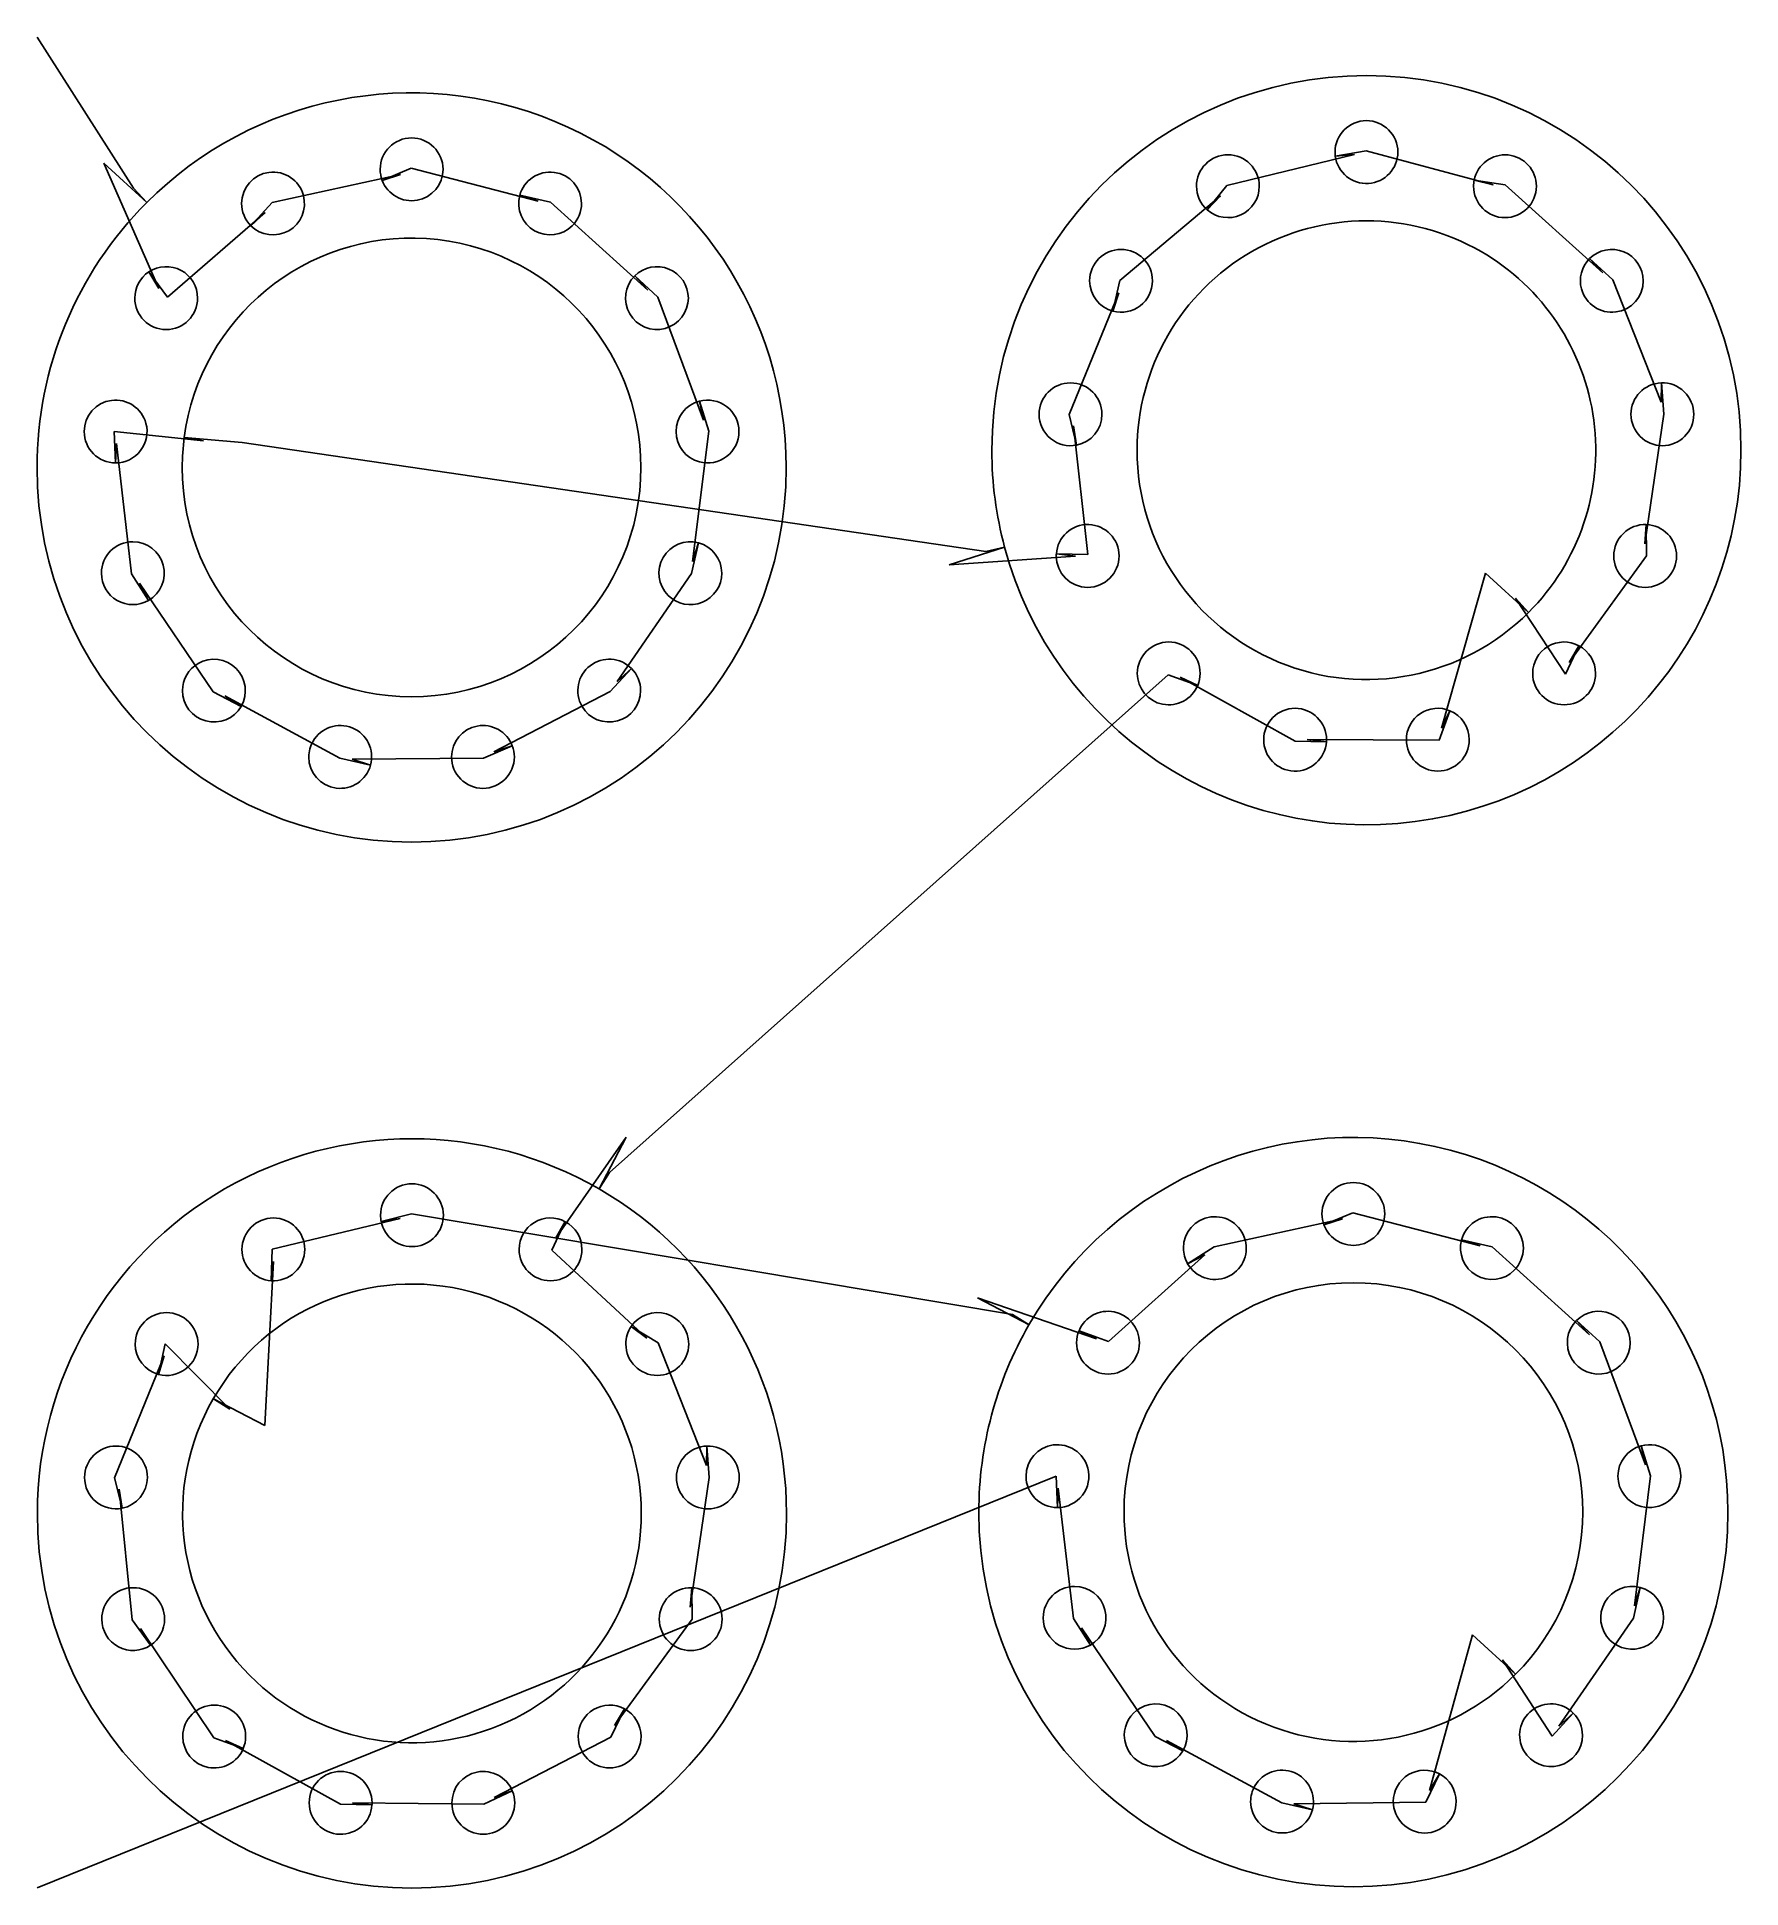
# Model space of a CAD drawing. Header units: inches. Extents: x 0.9 to 5.28, y 0.72 to 5.49.
import ezdxf

# ---------------------------------------------------------------- set-up
doc = ezdxf.new("R2010")
doc.units = ezdxf.units.IN
doc.layers.get('0').update_dxf_attribs({"linetype": 'CONTINUOUS'})
doc.layers.add('3', color=7, linetype='CONTINUOUS')
doc.layers.add('9', color=7, linetype='CONTINUOUS')

msp = doc.modelspace()

# ---------------------------------------------------------------- linework, layer by layer
at = {"color": 0, "linetype": 'CONTINUOUS'}
for p, q in [((1.1438, 5.0962), (0.8951, 5.4856)), ((1.2088, 4.8379), (1.067, 5.1607)), ((2.186, 5.0629), (1.8583, 5.1483)), ((4.2882, 5.1832), (3.9592, 5.1037)), ((4.6446, 5.1053), (4.3181, 5.1929)), ((1.8315, 5.132), (1.5003, 5.0595)), ((4.927, 4.8781), (4.676, 5.1049)), ((2.468, 4.8337), (2.2173, 5.0605)), ((3.9431, 5.0767), (3.6834, 4.8586)), ((1.4825, 5.0336), (1.2307, 4.8154)), ((2.6117, 4.4991), (2.4939, 4.8159)), ((3.6809, 4.8273), (3.5531, 4.5134)), ((5.0776, 4.5451), (4.9529, 4.8603)), ((3.5647, 4.4843), (3.601, 4.1529)), ((5.0353, 4.1804), (5.0843, 4.5144)), ((1.3234, 4.4457), (1.094, 4.4697)), ((1.0997, 4.4388), (1.1388, 4.1032)), ((3.3381, 4.1612), (1.4236, 4.4413)), ((2.5834, 4.1355), (2.6252, 4.4708)), ((3.5698, 4.1493), (3.2439, 4.1269)), ((4.8404, 3.8753), (5.04, 4.1494)), ((2.3891, 3.826), (2.5809, 4.1042)), ((4.5122, 3.7057), (4.6256, 4.1054)), ((1.1592, 4.0793), (1.3489, 3.7995)), ((4.7024, 4.0409), (4.8309, 3.8454)), ((2.3697, 2.5616), (3.8083, 3.8437)), ((3.839, 3.8372), (4.1348, 3.6727)), ((1.3785, 3.789), (1.6751, 3.6284)), ((2.0716, 3.6448), (2.3713, 3.8002)), ((4.1659, 3.6764), (4.5057, 3.675)), ((1.7064, 3.6259), (2.0447, 3.6286)), ((2.23, 2.3922), (2.4121, 2.6525)), ((1.8307, 2.4437), (1.5003, 2.3641)), ((3.4075, 2.1966), (1.8598, 2.4553)), ((4.2568, 2.4422), (3.9264, 2.3703)), ((4.6114, 2.3731), (4.2837, 2.4584)), ((2.4655, 2.1356), (2.2205, 2.3623)), ((3.9026, 2.3499), (3.6545, 2.1269)), ((4.8934, 2.1439), (4.6427, 2.3707)), ((1.504, 2.3329), (1.4822, 1.9101)), ((3.6238, 2.1334), (3.3167, 2.239)), ((1.3913, 1.9525), (1.2253, 2.1211)), ((2.6195, 1.8075), (2.4943, 2.1232)), ((5.037, 1.8093), (4.9193, 2.1261)), ((1.2229, 2.0898), (1.095, 1.7759)), ((0.8951, 0.7201), (3.5194, 1.7799)), ((2.5773, 1.4429), (2.6262, 1.7769)), ((5.0088, 1.4457), (5.0506, 1.781)), ((1.1066, 1.7467), (1.1399, 1.4099)), ((3.5251, 1.749), (3.5642, 1.4134)), ((1.1618, 1.3874), (1.3502, 1.1062)), ((2.3823, 1.1378), (2.5819, 1.4119)), ((3.5846, 1.3895), (3.7743, 1.1097)), ((4.8145, 1.1362), (5.0063, 1.4144)), ((4.4814, 0.9704), (4.592, 1.3712)), ((4.6689, 1.3067), (4.7967, 1.1104)), ((1.3809, 1.0997), (1.6767, 0.9352)), ((2.0721, 0.9526), (2.3728, 1.1079)), ((3.8039, 1.0992), (4.1005, 0.9386)), ((1.7079, 0.9389), (2.0457, 0.9355)), ((4.1318, 0.9361), (4.4719, 0.9405))]:
    msp.add_line(p, q, dxfattribs=at)
at = {"layer": '3', "color": 3, "linetype": 'CONTINUOUS'}
for centre, radius, start, end in [((4.3186, 4.4217), 0.9646, 360, 180), ((1.8597, 4.3773), 0.9646, 360, 135), ((4.3186, 5.1894), 0.0809, 360, 180), ((1.8597, 5.145), 0.0809, 360, 180), ((3.9619, 5.1014), 0.0809, 360, 180), ((4.3186, 5.1894), 0.0809, 180, 187.5), ((4.3186, 5.1894), 0.0809, 187.5, 0), ((4.6754, 5.1014), 0.0809, 360, 168.75), ((1.5029, 5.057), 0.0809, 15, 180), ((1.8597, 5.145), 0.0809, 180, 200.625), ((1.8597, 5.145), 0.0809, 200.625, 0), ((2.2164, 5.057), 0.0809, 360, 165), ((3.9619, 5.1014), 0.0809, 180, 228.75), ((3.9619, 5.1014), 0.0809, 228.75, 0), ((4.6754, 5.1014), 0.0809, 168.75, 180), ((4.6754, 5.1014), 0.0809, 180, 360), ((1.8597, 4.3773), 0.9646, 135, 180), ((1.5029, 5.057), 0.0809, 180, 225), ((1.5029, 5.057), 0.0809, 225, 15), ((2.2164, 5.057), 0.0809, 165, 315), ((2.2164, 5.057), 0.0809, 315, 0), ((4.3186, 4.4217), 0.5906, 60, 180), ((1.8597, 4.3773), 0.5906, 360, 172.5), ((3.6868, 4.8578), 0.0809, 360, 180), ((4.3186, 4.4217), 0.5906, 315, 60), ((4.9505, 4.8578), 0.0809, 135, 195), ((4.9505, 4.8578), 0.0809, 360, 135), ((1.2278, 4.8134), 0.0809, 123.75, 180), ((1.2278, 4.8134), 0.0809, 360, 123.75), ((2.4915, 4.8134), 0.0809, 135, 285), ((2.4915, 4.8134), 0.0809, 360, 135), ((3.6868, 4.8578), 0.0809, 180, 255), ((3.6868, 4.8578), 0.0809, 255, 0), ((4.9505, 4.8578), 0.0809, 195, 0), ((1.2278, 4.8134), 0.0809, 180, 360), ((2.4915, 4.8134), 0.0809, 285, 0), ((3.5565, 4.5142), 0.0809, 360, 180), ((5.0808, 4.5142), 0.0809, 91.875, 180), ((5.0808, 4.5142), 0.0809, 360, 91.875), ((1.0975, 4.4698), 0.0809, 15, 180), ((2.6218, 4.4698), 0.0809, 105, 255), ((2.6218, 4.4698), 0.0809, 360, 105), ((1.0975, 4.4698), 0.0809, 270, 15), ((3.5565, 4.5142), 0.0809, 180, 281.25), ((3.5565, 4.5142), 0.0809, 281.25, 0), ((5.0808, 4.5142), 0.0809, 180, 360), ((1.0975, 4.4698), 0.0809, 180, 270), ((1.8597, 4.3773), 0.5906, 172.5, 180), ((2.6218, 4.4698), 0.0809, 255, 0), ((4.3186, 4.4217), 0.9646, 180, 195), ((4.3186, 4.4217), 0.9646, 195, 0), ((4.3186, 4.4217), 0.5906, 180, 315), ((1.8597, 4.3773), 0.9646, 180, 0), ((1.8597, 4.3773), 0.5906, 180, 360), ((3.6008, 4.1494), 0.0809, 360, 176.25), ((5.0365, 4.1494), 0.0809, 88.125, 180), ((5.0365, 4.1494), 0.0809, 360, 88.125), ((1.1418, 4.105), 0.0809, 90, 180), ((1.1418, 4.105), 0.0809, 300, 90), ((2.5775, 4.105), 0.0809, 75, 225), ((2.5775, 4.105), 0.0809, 360, 75), ((3.6008, 4.1494), 0.0809, 176.25, 180), ((3.6008, 4.1494), 0.0809, 180, 360), ((5.0365, 4.1494), 0.0809, 180, 360), ((1.1418, 4.105), 0.0809, 180, 300), ((2.5775, 4.105), 0.0809, 225, 0), ((3.8095, 3.847), 0.0809, 360, 180), ((4.8277, 3.847), 0.0809, 61.875, 180), ((4.8277, 3.847), 0.0809, 360, 61.875), ((1.3506, 3.8026), 0.0809, 120, 180), ((1.3506, 3.8026), 0.0809, 330, 120), ((2.3687, 3.8026), 0.0809, 45, 210), ((2.3687, 3.8026), 0.0809, 360, 45), ((3.8095, 3.847), 0.0809, 180, 337.5), ((3.8095, 3.847), 0.0809, 337.5, 0), ((4.8277, 3.847), 0.0809, 180, 360), ((1.3506, 3.8026), 0.0809, 180, 330), ((2.3687, 3.8026), 0.0809, 210, 0), ((4.1349, 3.6763), 0.0809, 360, 180), ((4.5024, 3.6763), 0.0809, 67.5, 180), ((4.5024, 3.6763), 0.0809, 360, 67.5), ((1.6759, 3.6319), 0.0809, 150, 180), ((1.6759, 3.6319), 0.0809, 345, 150), ((2.0434, 3.6319), 0.0809, 20.625, 180), ((4.1349, 3.6763), 0.0809, 180, 356.25), ((4.1349, 3.6763), 0.0809, 356.25, 360), ((4.5024, 3.6763), 0.0809, 180, 360), ((1.6759, 3.6319), 0.0809, 180, 345), ((2.0434, 3.6319), 0.0809, 180, 360), ((2.0434, 3.6319), 0.0809, 360, 20.625), ((1.8606, 1.6841), 0.9646, 60, 180), ((4.285, 1.6875), 0.9646, 360, 150), ((1.8606, 2.4518), 0.0809, 360, 180), ((4.285, 2.4552), 0.0809, 360, 180), ((1.8606, 1.6841), 0.9646, 360, 60), ((1.5038, 2.3639), 0.0809, 360, 180), ((1.8606, 2.4518), 0.0809, 180, 191.25), ((1.8606, 2.4518), 0.0809, 191.25, 0), ((2.2174, 2.3639), 0.0809, 61.875, 180), ((2.2174, 2.3639), 0.0809, 360, 61.875), ((3.9283, 2.3672), 0.0809, 15, 180), ((4.285, 2.4552), 0.0809, 180, 200.625), ((4.285, 2.4552), 0.0809, 200.625, 0), ((4.6418, 2.3672), 0.0809, 360, 165), ((3.9283, 2.3672), 0.0809, 210, 15), ((4.6418, 2.3672), 0.0809, 165, 315), ((1.5038, 2.3639), 0.0809, 180, 266.25), ((1.5038, 2.3639), 0.0809, 266.25, 0), ((2.2174, 2.3639), 0.0809, 180, 360), ((3.9283, 2.3672), 0.0809, 180, 210), ((4.6418, 2.3672), 0.0809, 315, 0), ((1.8606, 1.6841), 0.5906, 360, 150), ((4.285, 1.6875), 0.5906, 360, 180), ((1.2288, 2.1202), 0.0809, 360, 180), ((2.4924, 2.1202), 0.0809, 360, 146.25), ((3.6532, 2.1236), 0.0809, 360, 157.5), ((4.9169, 2.1236), 0.0809, 360, 135), ((2.4924, 2.1202), 0.0809, 146.25, 180), ((4.285, 1.6875), 0.9646, 150, 180), ((3.6532, 2.1236), 0.0809, 157.5, 180), ((4.9169, 2.1236), 0.0809, 135, 285), ((1.2288, 2.1202), 0.0809, 180, 255), ((1.2288, 2.1202), 0.0809, 255, 0), ((2.4924, 2.1202), 0.0809, 180, 360), ((3.6532, 2.1236), 0.0809, 180, 360), ((4.9169, 2.1236), 0.0809, 285, 0), ((1.8606, 1.6841), 0.5906, 150, 225), ((3.5229, 1.78), 0.0809, 15, 180), ((5.0472, 1.78), 0.0809, 360, 105), ((1.0985, 1.7767), 0.0809, 360, 180), ((2.6227, 1.7767), 0.0809, 91.875, 180), ((2.6227, 1.7767), 0.0809, 360, 91.875), ((5.0472, 1.78), 0.0809, 105, 255), ((1.0985, 1.7767), 0.0809, 180, 281.25), ((1.0985, 1.7767), 0.0809, 281.25, 0), ((2.6227, 1.7767), 0.0809, 180, 360), ((3.5229, 1.78), 0.0809, 180, 270), ((3.5229, 1.78), 0.0809, 270, 15), ((5.0472, 1.78), 0.0809, 255, 0), ((1.8606, 1.6841), 0.9646, 180, 0), ((1.8606, 1.6841), 0.5906, 225, 0), ((4.285, 1.6875), 0.9646, 180, 0), ((4.285, 1.6875), 0.5906, 180, 315), ((4.285, 1.6875), 0.5906, 315, 0), ((1.1428, 1.4119), 0.0809, 360, 180), ((2.5784, 1.4119), 0.0809, 88.125, 180), ((2.5784, 1.4119), 0.0809, 360, 88.125), ((3.5672, 1.4152), 0.0809, 90, 180), ((3.5672, 1.4152), 0.0809, 300, 90), ((5.0029, 1.4152), 0.0809, 75, 225), ((5.0029, 1.4152), 0.0809, 360, 75), ((1.1428, 1.4119), 0.0809, 180, 303.75), ((1.1428, 1.4119), 0.0809, 303.75, 0), ((2.5784, 1.4119), 0.0809, 180, 360), ((3.5672, 1.4152), 0.0809, 180, 300), ((5.0029, 1.4152), 0.0809, 225, 0), ((3.776, 1.1128), 0.0809, 330, 120), ((4.7941, 1.1128), 0.0809, 45, 210), ((1.3515, 1.1095), 0.0809, 360, 180), ((2.3697, 1.1095), 0.0809, 61.875, 180), ((2.3697, 1.1095), 0.0809, 360, 61.875), ((3.776, 1.1128), 0.0809, 120, 180), ((4.7941, 1.1128), 0.0809, 360, 45), ((1.3515, 1.1095), 0.0809, 180, 337.5), ((1.3515, 1.1095), 0.0809, 337.5, 0), ((2.3697, 1.1095), 0.0809, 180, 360), ((3.776, 1.1128), 0.0809, 180, 330), ((4.7941, 1.1128), 0.0809, 210, 0), ((1.6769, 0.9387), 0.0809, 360, 180), ((2.0443, 0.9387), 0.0809, 22.5, 180), ((4.1013, 0.942), 0.0809, 345, 150), ((4.4688, 0.942), 0.0809, 61.875, 180), ((4.4688, 0.942), 0.0809, 360, 61.875), ((2.0443, 0.9387), 0.0809, 360, 22.5), ((4.1013, 0.942), 0.0809, 150, 180), ((1.6769, 0.9387), 0.0809, 180, 356.25), ((1.6769, 0.9387), 0.0809, 356.25, 360), ((2.0443, 0.9387), 0.0809, 180, 360), ((4.1013, 0.942), 0.0809, 180, 345), ((4.4688, 0.942), 0.0809, 180, 360)]:
    msp.add_arc(centre, radius, start, end, dxfattribs=at)
at = {"layer": '9', "color": 9, "linetype": 'CONTINUOUS'}
for p, q in [((1.067, 5.1607), (1.1776, 5.0593)), ((1.8583, 5.1483), (1.7839, 5.1165)), ((4.3181, 5.1929), (4.2384, 5.1788)), ((4.2384, 5.1788), (4.2882, 5.1832)), ((1.7839, 5.1165), (1.8315, 5.132)), ((3.9592, 5.1037), (3.9085, 5.0406)), ((4.676, 5.1049), (4.5961, 5.1172)), ((4.5961, 5.1172), (4.6446, 5.1053)), ((1.1776, 5.0593), (1.1438, 5.0962)), ((1.5003, 5.0595), (1.4457, 4.9998)), ((2.2173, 5.0605), (2.1383, 5.078)), ((2.1383, 5.078), (2.186, 5.0629)), ((3.9085, 5.0406), (3.9431, 5.0767)), ((1.4457, 4.9998), (1.4825, 5.0336)), ((4.9529, 4.8603), (4.8932, 4.915)), ((4.8932, 4.915), (4.927, 4.8781)), ((1.2307, 4.8154), (1.1829, 4.8806)), ((1.1829, 4.8806), (1.2088, 4.8379)), ((2.4939, 4.8159), (2.4343, 4.8706)), ((2.4343, 4.8706), (2.468, 4.8337)), ((3.6834, 4.8586), (3.6659, 4.7796)), ((3.6659, 4.7796), (3.6809, 4.8273)), ((5.0781, 4.5951), (5.0776, 4.5451)), ((5.0843, 4.5144), (5.0781, 4.5951)), ((2.6252, 4.4708), (2.6008, 4.5479)), ((2.6008, 4.5479), (2.6117, 4.4991)), ((3.5531, 4.5134), (3.5723, 4.4348)), ((3.5723, 4.4348), (3.5647, 4.4843)), ((1.094, 4.4697), (1.0975, 4.3889)), ((1.0975, 4.3889), (1.0997, 4.4388)), ((1.4236, 4.4413), (1.2742, 4.4543)), ((1.2742, 4.4543), (1.3234, 4.4457)), ((5.0391, 4.2303), (5.0353, 4.1804)), ((5.04, 4.1494), (5.0391, 4.2303)), ((2.5809, 4.1042), (2.5984, 4.1832)), ((2.5984, 4.1832), (2.5834, 4.1355)), ((3.2439, 4.1269), (3.3869, 4.172)), ((3.3869, 4.172), (3.3381, 4.1612)), ((3.601, 4.1529), (3.5201, 4.1547)), ((3.5201, 4.1547), (3.5698, 4.1493)), ((1.1388, 4.1032), (1.1823, 4.035)), ((4.6256, 4.1054), (4.7362, 4.0041)), ((1.1823, 4.035), (1.1592, 4.0793)), ((4.7362, 4.0041), (4.7024, 4.0409)), ((4.8309, 3.8454), (4.8659, 3.9184)), ((4.8659, 3.9184), (4.8404, 3.8753)), ((2.3713, 3.8002), (2.426, 3.8598)), ((2.426, 3.8598), (2.3891, 3.826)), ((3.8083, 3.8437), (3.8843, 3.8161)), ((3.8843, 3.8161), (3.839, 3.8372)), ((1.3489, 3.7995), (1.4206, 3.7622)), ((1.4206, 3.7622), (1.3785, 3.789)), ((4.5057, 3.675), (4.5333, 3.751)), ((4.5333, 3.751), (4.5122, 3.7057)), ((4.1348, 3.6727), (4.2156, 3.671)), ((4.2156, 3.671), (4.1659, 3.6764)), ((1.6751, 3.6284), (1.7541, 3.6109)), ((1.7541, 3.6109), (1.7064, 3.6259)), ((2.0447, 3.6286), (2.1191, 3.6604)), ((2.1191, 3.6604), (2.0716, 3.6448)), ((2.4121, 2.6525), (2.3429, 2.5195)), ((2.3429, 2.5195), (2.3697, 2.5616)), ((1.8598, 2.4553), (1.7812, 2.4361)), ((1.7812, 2.4361), (1.8307, 2.4437)), ((2.2205, 2.3623), (2.2555, 2.4353)), ((2.2555, 2.4353), (2.23, 2.3922)), ((4.2837, 2.4584), (4.2093, 2.4267)), ((4.2093, 2.4267), (4.2568, 2.4422)), ((4.6427, 2.3707), (4.5637, 2.3882)), ((4.5637, 2.3882), (4.6114, 2.3731)), ((1.5003, 2.3641), (1.4985, 2.2832)), ((3.9264, 2.3703), (3.8582, 2.3268)), ((3.8582, 2.3268), (3.9026, 2.3499)), ((1.4985, 2.2832), (1.504, 2.3329)), ((3.3167, 2.239), (3.4497, 2.1697)), ((3.4497, 2.1697), (3.4075, 2.1966)), ((2.4943, 2.1232), (2.4251, 2.1652)), ((2.4251, 2.1652), (2.4655, 2.1356)), ((3.6545, 2.1269), (3.5785, 2.1545)), ((3.5785, 2.1545), (3.6238, 2.1334)), ((4.9193, 2.1261), (4.8597, 2.1808)), ((4.8597, 2.1808), (4.8934, 2.1439)), ((1.2253, 2.1211), (1.2078, 2.0421)), ((1.2078, 2.0421), (1.2229, 2.0898)), ((1.4822, 1.9101), (1.3492, 1.9794)), ((1.3492, 1.9794), (1.3913, 1.9525)), ((2.6201, 1.8575), (2.6195, 1.8075)), ((2.6262, 1.7769), (2.6201, 1.8575)), ((5.0506, 1.781), (5.0262, 1.8581)), ((5.0262, 1.8581), (5.037, 1.8093)), ((1.095, 1.7759), (1.1143, 1.6973)), ((3.5194, 1.7799), (3.5229, 1.6991)), ((1.1143, 1.6973), (1.1066, 1.7467)), ((3.5229, 1.6991), (3.5251, 1.749)), ((2.5811, 1.4928), (2.5773, 1.4429)), ((2.5819, 1.4119), (2.5811, 1.4928)), ((5.0063, 1.4144), (5.0238, 1.4934)), ((5.0238, 1.4934), (5.0088, 1.4457)), ((1.1399, 1.4099), (1.1877, 1.3446)), ((1.1877, 1.3446), (1.1618, 1.3874)), ((3.5642, 1.4134), (3.6077, 1.3452)), ((3.6077, 1.3452), (3.5846, 1.3895)), ((4.592, 1.3712), (4.7026, 1.2699)), ((4.7026, 1.2699), (4.6689, 1.3067)), ((2.3728, 1.1079), (2.4078, 1.1808)), ((2.4078, 1.1808), (2.3823, 1.1378)), ((4.7967, 1.1104), (4.8513, 1.17)), ((4.8513, 1.17), (4.8145, 1.1362)), ((1.3502, 1.1062), (1.4262, 1.0785)), ((1.4262, 1.0785), (1.3809, 1.0997)), ((3.7743, 1.1097), (3.846, 1.0724)), ((3.846, 1.0724), (3.8039, 1.0992)), ((4.4719, 0.9405), (4.5069, 1.0134)), ((4.5069, 1.0134), (4.4814, 0.9704)), ((2.0457, 0.9355), (2.1191, 0.9697)), ((2.1191, 0.9697), (2.0721, 0.9526)), ((1.6767, 0.9352), (1.7576, 0.9334)), ((1.7576, 0.9334), (1.7079, 0.9389)), ((4.1005, 0.9386), (4.1795, 0.9211)), ((4.1795, 0.9211), (4.1318, 0.9361))]:
    msp.add_line(p, q, dxfattribs=at)

doc.saveas('drawing.dxf')
